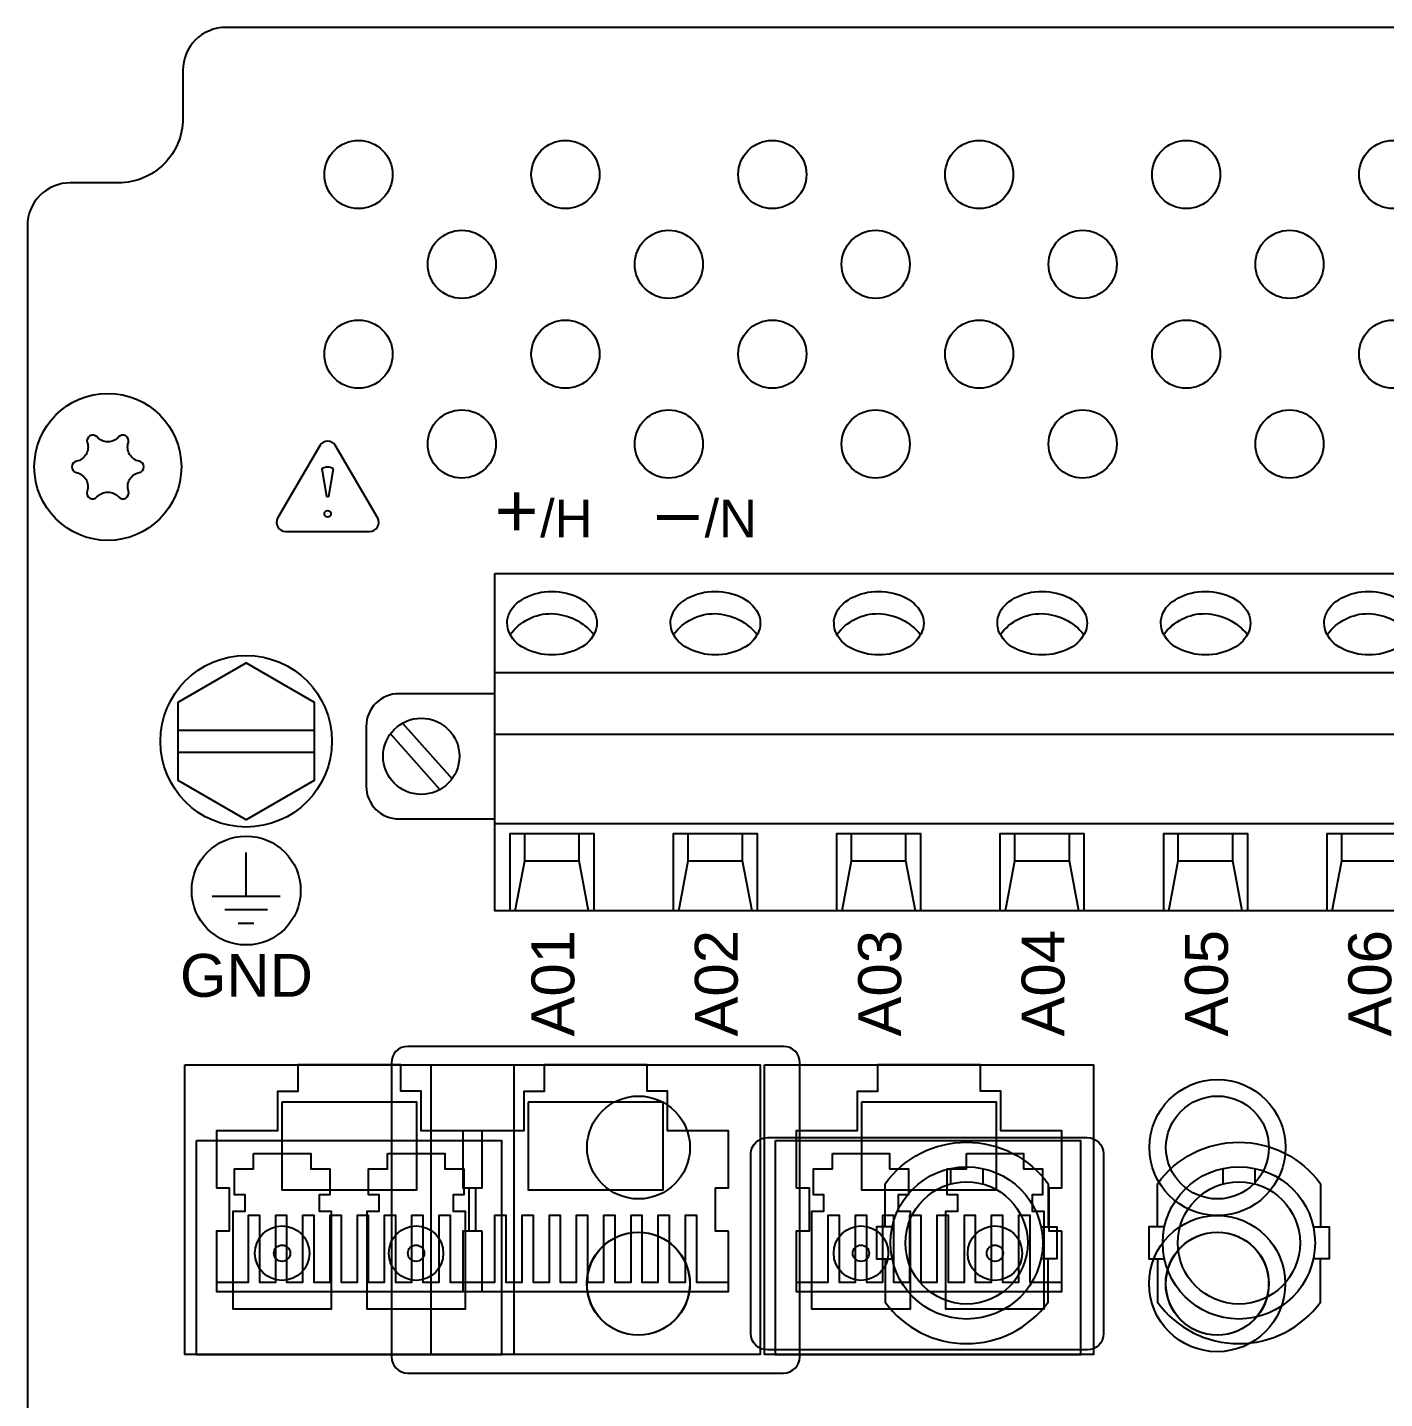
# Model space of a CAD drawing. Extents: x 0.3 to 23.7, y 0.2 to 17.8.
# Drawn here: x 17.606 to 20.098, y 6.334 to 8.852 of the extents above; entities that cross this region are included whole.
import ezdxf
from ezdxf.enums import TextEntityAlignment as Align

# ---------------------------------------------------------------- set-up
doc = ezdxf.new("R2010")
doc.units = 0
doc.header["$MEASUREMENT"] = 0
for name, color, linetype in [('1_01__0-__NONE__EIA-232', 7, 'CONTINUOUS'), ('1_02__1-__NONE__EIA-485', 7, 'CONTINUOUS'), ('1_03__2-___1__10-100BASE-T', 7, 'CONTINUOUS'), ('1_04__3-___1__10-100BASE-T', 7, 'CONTINUOUS'), ('1_05__4-___1__100BASE-FX_M', 7, 'CONTINUOUS'), ('1_06__6-___2__10-100BASE-T', 7, 'CONTINUOUS'), ('1_07__8-___2__100BASE-FX_M', 7, 'CONTINUOUS'), ('5_00_____DWG', 7, 'CONTINUOUS')]:
    doc.layers.add(name, color=color, linetype=linetype)
doc.styles.add('ARIAL', font='arial.ttf')

msp = doc.modelspace()

# ---------------------------------------------------------------- linework, layer by layer
at = {"layer": '1_01__0-__NONE__EIA-232'}
msp.add_lwpolyline([(18.6496, 6.381), (18.9945, 6.381, 0.41421), (19.0246, 6.411), (19.0246, 6.681), (19.0246, 6.951, 0.41421), (18.9945, 6.981), (18.6496, 6.981), (18.3047, 6.981, 0.41421), (18.2746, 6.951), (18.2746, 6.681), (18.2746, 6.411, 0.41421), (18.3047, 6.381)], format="xyb", close=True, dxfattribs=at)
msp.add_lwpolyline([(18.6496, 6.381), (18.9945, 6.381, 0.41421), (19.0246, 6.411), (19.0246, 6.681), (19.0246, 6.951, 0.41421), (18.9945, 6.981), (18.6496, 6.981), (18.3047, 6.981, 0.41421), (18.2746, 6.951), (18.2746, 6.681), (18.2746, 6.411, 0.41421), (18.3047, 6.381)], format="xyb", close=True, dxfattribs=at)
for points in [[(19.1811, 6.6495), (19.1811, 6.7288, -0.509168), (19.4803, 6.7288), (19.4803, 6.6495)], [(19.1811, 6.6495), (19.1811, 6.7288, -0.509168), (19.4803, 6.7288), (19.4803, 6.6495)], [(19.6811, 6.6495), (19.6811, 6.7288, -0.509168), (19.9803, 6.7288), (19.9803, 6.6495)], [(19.6811, 6.6495), (19.6811, 6.7288, -0.509168), (19.9803, 6.7288), (19.9803, 6.6495)], [(19.1811, 6.5905), (19.1811, 6.5112, 0.509168), (19.4803, 6.5112), (19.4803, 6.5905)], [(19.1811, 6.5905), (19.1811, 6.5112, 0.509168), (19.4803, 6.5112), (19.4803, 6.5905)], [(19.6811, 6.5905), (19.6811, 6.5112, 0.509168), (19.9803, 6.5112), (19.9803, 6.5905)], [(19.6811, 6.5905), (19.6811, 6.5112, 0.509168), (19.9803, 6.5112), (19.9803, 6.5905)]]:
    msp.add_lwpolyline(points, format="xyb", dxfattribs=at)
for points in [[(19.3012, 6.7566), (19.3012, 6.7282)], [(19.3012, 6.7566), (19.3012, 6.7282)], [(19.3602, 6.7566), (19.3602, 6.7282)], [(19.3602, 6.7566), (19.3602, 6.7282)], [(19.8012, 6.7566), (19.8012, 6.7283)], [(19.8012, 6.7566), (19.8012, 6.7283)], [(19.8602, 6.7566), (19.8602, 6.7283)], [(19.8602, 6.7566), (19.8602, 6.7283)], [(19.194, 6.6495), (19.1654, 6.6495), (19.1654, 6.5905), (19.1941, 6.5905)], [(19.194, 6.6495), (19.1654, 6.6495), (19.1654, 6.5905), (19.1941, 6.5905)], [(19.4673, 6.6495), (19.4961, 6.6495), (19.4961, 6.5905), (19.4674, 6.5905)], [(19.4673, 6.6495), (19.4961, 6.6495), (19.4961, 6.5905), (19.4674, 6.5905)], [(19.694, 6.6495), (19.6654, 6.6495), (19.6654, 6.5905), (19.6941, 6.5905)], [(19.694, 6.6495), (19.6654, 6.6495), (19.6654, 6.5905), (19.6941, 6.5905)], [(19.9673, 6.6495), (19.9961, 6.6495), (19.9961, 6.5905), (19.9674, 6.5905)], [(19.9673, 6.6495), (19.9961, 6.6495), (19.9961, 6.5905), (19.9674, 6.5905)]]:
    msp.add_lwpolyline(points, dxfattribs=at)
for centre, radius in [((19.3307, 6.62), 0.1398), ((19.3307, 6.62), 0.1398), ((19.8307, 6.62), 0.1398), ((19.8307, 6.62), 0.1398), ((19.3307, 6.62), 0.1122), ((19.3307, 6.62), 0.1122), ((19.8307, 6.62), 0.1122), ((19.8307, 6.62), 0.1122)]:
    msp.add_circle(centre, radius, dxfattribs=at)
at = {"layer": '1_02__1-__NONE__EIA-485'}
msp.add_lwpolyline([(18.6496, 6.381), (18.9945, 6.381, 0.41421), (19.0246, 6.411), (19.0246, 6.681), (19.0246, 6.951, 0.41421), (18.9945, 6.981), (18.6496, 6.981), (18.3047, 6.981, 0.41421), (18.2746, 6.951), (18.2746, 6.681), (18.2746, 6.411, 0.41421), (18.3047, 6.381)], format="xyb", close=True, dxfattribs=at)
msp.add_lwpolyline([(18.6496, 6.381), (18.9945, 6.381, 0.41421), (19.0246, 6.411), (19.0246, 6.681), (19.0246, 6.951, 0.41421), (18.9945, 6.981), (18.6496, 6.981), (18.3047, 6.981, 0.41421), (18.2746, 6.951), (18.2746, 6.681), (18.2746, 6.411, 0.41421), (18.3047, 6.381)], format="xyb", close=True, dxfattribs=at)
for points in [[(19.1811, 6.6495), (19.1811, 6.7288, -0.509168), (19.4803, 6.7288), (19.4803, 6.6495)], [(19.1811, 6.6495), (19.1811, 6.7288, -0.509168), (19.4803, 6.7288), (19.4803, 6.6495)], [(19.6811, 6.6495), (19.6811, 6.7288, -0.509168), (19.9803, 6.7288), (19.9803, 6.6495)], [(19.6811, 6.6495), (19.6811, 6.7288, -0.509168), (19.9803, 6.7288), (19.9803, 6.6495)], [(19.1811, 6.5905), (19.1811, 6.5112, 0.509168), (19.4803, 6.5112), (19.4803, 6.5905)], [(19.1811, 6.5905), (19.1811, 6.5112, 0.509168), (19.4803, 6.5112), (19.4803, 6.5905)], [(19.6811, 6.5905), (19.6811, 6.5112, 0.509168), (19.9803, 6.5112), (19.9803, 6.5905)], [(19.6811, 6.5905), (19.6811, 6.5112, 0.509168), (19.9803, 6.5112), (19.9803, 6.5905)]]:
    msp.add_lwpolyline(points, format="xyb", dxfattribs=at)
for points in [[(19.3012, 6.7566), (19.3012, 6.7282)], [(19.3012, 6.7566), (19.3012, 6.7282)], [(19.3602, 6.7566), (19.3602, 6.7282)], [(19.3602, 6.7566), (19.3602, 6.7282)], [(19.8012, 6.7566), (19.8012, 6.7283)], [(19.8012, 6.7566), (19.8012, 6.7283)], [(19.8602, 6.7566), (19.8602, 6.7283)], [(19.8602, 6.7566), (19.8602, 6.7283)], [(19.194, 6.6495), (19.1654, 6.6495), (19.1654, 6.5905), (19.1941, 6.5905)], [(19.194, 6.6495), (19.1654, 6.6495), (19.1654, 6.5905), (19.1941, 6.5905)], [(19.4673, 6.6495), (19.4961, 6.6495), (19.4961, 6.5905), (19.4674, 6.5905)], [(19.4673, 6.6495), (19.4961, 6.6495), (19.4961, 6.5905), (19.4674, 6.5905)], [(19.694, 6.6495), (19.6654, 6.6495), (19.6654, 6.5905), (19.6941, 6.5905)], [(19.694, 6.6495), (19.6654, 6.6495), (19.6654, 6.5905), (19.6941, 6.5905)], [(19.9673, 6.6495), (19.9961, 6.6495), (19.9961, 6.5905), (19.9674, 6.5905)], [(19.9673, 6.6495), (19.9961, 6.6495), (19.9961, 6.5905), (19.9674, 6.5905)]]:
    msp.add_lwpolyline(points, dxfattribs=at)
for centre, radius in [((19.3307, 6.62), 0.1398), ((19.3307, 6.62), 0.1398), ((19.8307, 6.62), 0.1398), ((19.8307, 6.62), 0.1398), ((19.3307, 6.62), 0.1122), ((19.3307, 6.62), 0.1122), ((19.8307, 6.62), 0.1122), ((19.8307, 6.62), 0.1122)]:
    msp.add_circle(centre, radius, dxfattribs=at)
at = {"layer": '1_03__2-___1__10-100BASE-T'}
for points in [[(18.3475, 6.9473), (18.9517, 6.9473), (18.9517, 6.4148), (18.3475, 6.4148)], [(18.3475, 6.9473), (18.9517, 6.9473), (18.9517, 6.4148), (18.3475, 6.4148)], [(18.8936, 6.6413), (18.8699, 6.6413), (18.8699, 6.7213), (18.8936, 6.7213), (18.8936, 6.8258), (18.7816, 6.8258), (18.7816, 6.8988), (18.7441, 6.8988), (18.7441, 6.9473), (18.5551, 6.9473), (18.5551, 6.8978), (18.5176, 6.8978), (18.5176, 6.8258), (18.4056, 6.8258), (18.4056, 6.7213), (18.4293, 6.7213), (18.4293, 6.6413), (18.4056, 6.6413), (18.4056, 6.5308), (18.8936, 6.5308)], [(18.8936, 6.6413), (18.8699, 6.6413), (18.8699, 6.7213), (18.8936, 6.7213), (18.8936, 6.8258), (18.7816, 6.8258), (18.7816, 6.8988), (18.7441, 6.8988), (18.7441, 6.9473), (18.5551, 6.9473), (18.5551, 6.8978), (18.5176, 6.8978), (18.5176, 6.8258), (18.4056, 6.8258), (18.4056, 6.7213), (18.4293, 6.7213), (18.4293, 6.6413), (18.4056, 6.6413), (18.4056, 6.5308), (18.8936, 6.5308)], [(18.5256, 6.8788), (18.5256, 6.7178), (18.7736, 6.7178), (18.7736, 6.8788)], [(18.5256, 6.8788), (18.5256, 6.7178), (18.7736, 6.7178), (18.7736, 6.8788)]]:
    msp.add_lwpolyline(points, close=True, dxfattribs=at)
for points in [[(19.1811, 6.6495), (19.1811, 6.7288, -0.509168), (19.4803, 6.7288), (19.4803, 6.6495)], [(19.1811, 6.6495), (19.1811, 6.7288, -0.509168), (19.4803, 6.7288), (19.4803, 6.6495)], [(19.6811, 6.6495), (19.6811, 6.7288, -0.509168), (19.9803, 6.7288), (19.9803, 6.6495)], [(19.6811, 6.6495), (19.6811, 6.7288, -0.509168), (19.9803, 6.7288), (19.9803, 6.6495)], [(19.1811, 6.5905), (19.1811, 6.5112, 0.509168), (19.4803, 6.5112), (19.4803, 6.5905)], [(19.1811, 6.5905), (19.1811, 6.5112, 0.509168), (19.4803, 6.5112), (19.4803, 6.5905)], [(19.6811, 6.5905), (19.6811, 6.5112, 0.509168), (19.9803, 6.5112), (19.9803, 6.5905)], [(19.6811, 6.5905), (19.6811, 6.5112, 0.509168), (19.9803, 6.5112), (19.9803, 6.5905)]]:
    msp.add_lwpolyline(points, format="xyb", dxfattribs=at)
for points in [[(19.3012, 6.7566), (19.3012, 6.7282)], [(19.3012, 6.7566), (19.3012, 6.7282)], [(19.3602, 6.7566), (19.3602, 6.7282)], [(19.3602, 6.7566), (19.3602, 6.7282)], [(19.8012, 6.7566), (19.8012, 6.7283)], [(19.8012, 6.7566), (19.8012, 6.7283)], [(19.8602, 6.7566), (19.8602, 6.7283)], [(19.8602, 6.7566), (19.8602, 6.7283)], [(18.4056, 6.5478), (18.4646, 6.5478), (18.4646, 6.6708), (18.4846, 6.6708), (18.4846, 6.5478), (18.5146, 6.5478), (18.5146, 6.6708), (18.5346, 6.6708), (18.5346, 6.5478), (18.5646, 6.5478), (18.5646, 6.6708), (18.5846, 6.6708), (18.5846, 6.5478), (18.6146, 6.5478), (18.6146, 6.6708), (18.6346, 6.6708), (18.6346, 6.5478), (18.6646, 6.5478), (18.6646, 6.6708), (18.6846, 6.6708), (18.6846, 6.5478), (18.7146, 6.5478), (18.7146, 6.6708), (18.7346, 6.6708), (18.7346, 6.5478), (18.7646, 6.5478), (18.7646, 6.6708), (18.7846, 6.6708), (18.7846, 6.5478), (18.8146, 6.5478), (18.8146, 6.6708), (18.8346, 6.6708), (18.8346, 6.5478), (18.8936, 6.5478)], [(18.4056, 6.5478), (18.4646, 6.5478), (18.4646, 6.6708), (18.4846, 6.6708), (18.4846, 6.5478), (18.5146, 6.5478), (18.5146, 6.6708), (18.5346, 6.6708), (18.5346, 6.5478), (18.5646, 6.5478), (18.5646, 6.6708), (18.5846, 6.6708), (18.5846, 6.5478), (18.6146, 6.5478), (18.6146, 6.6708), (18.6346, 6.6708), (18.6346, 6.5478), (18.6646, 6.5478), (18.6646, 6.6708), (18.6846, 6.6708), (18.6846, 6.5478), (18.7146, 6.5478), (18.7146, 6.6708), (18.7346, 6.6708), (18.7346, 6.5478), (18.7646, 6.5478), (18.7646, 6.6708), (18.7846, 6.6708), (18.7846, 6.5478), (18.8146, 6.5478), (18.8146, 6.6708), (18.8346, 6.6708), (18.8346, 6.5478), (18.8936, 6.5478)], [(19.194, 6.6495), (19.1654, 6.6495), (19.1654, 6.5905), (19.1941, 6.5905)], [(19.194, 6.6495), (19.1654, 6.6495), (19.1654, 6.5905), (19.1941, 6.5905)], [(19.4673, 6.6495), (19.4961, 6.6495), (19.4961, 6.5905), (19.4674, 6.5905)], [(19.4673, 6.6495), (19.4961, 6.6495), (19.4961, 6.5905), (19.4674, 6.5905)], [(19.694, 6.6495), (19.6654, 6.6495), (19.6654, 6.5905), (19.6941, 6.5905)], [(19.694, 6.6495), (19.6654, 6.6495), (19.6654, 6.5905), (19.6941, 6.5905)], [(19.9673, 6.6495), (19.9961, 6.6495), (19.9961, 6.5905), (19.9674, 6.5905)], [(19.9673, 6.6495), (19.9961, 6.6495), (19.9961, 6.5905), (19.9674, 6.5905)]]:
    msp.add_lwpolyline(points, dxfattribs=at)
for centre, radius in [((19.3307, 6.62), 0.1398), ((19.3307, 6.62), 0.1398), ((19.8307, 6.62), 0.1398), ((19.8307, 6.62), 0.1398), ((19.3307, 6.62), 0.1122), ((19.3307, 6.62), 0.1122), ((19.8307, 6.62), 0.1122), ((19.8307, 6.62), 0.1122)]:
    msp.add_circle(centre, radius, dxfattribs=at)
at = {"layer": '1_04__3-___1__10-100BASE-T'}
for points in [[(18.3475, 6.9473), (18.9517, 6.9473), (18.9517, 6.4148), (18.3475, 6.4148)], [(18.3475, 6.9473), (18.9517, 6.9473), (18.9517, 6.4148), (18.3475, 6.4148)], [(18.8936, 6.6413), (18.8699, 6.6413), (18.8699, 6.7213), (18.8936, 6.7213), (18.8936, 6.8258), (18.7816, 6.8258), (18.7816, 6.8988), (18.7441, 6.8988), (18.7441, 6.9473), (18.5551, 6.9473), (18.5551, 6.8978), (18.5176, 6.8978), (18.5176, 6.8258), (18.4056, 6.8258), (18.4056, 6.7213), (18.4293, 6.7213), (18.4293, 6.6413), (18.4056, 6.6413), (18.4056, 6.5308), (18.8936, 6.5308)], [(18.8936, 6.6413), (18.8699, 6.6413), (18.8699, 6.7213), (18.8936, 6.7213), (18.8936, 6.8258), (18.7816, 6.8258), (18.7816, 6.8988), (18.7441, 6.8988), (18.7441, 6.9473), (18.5551, 6.9473), (18.5551, 6.8978), (18.5176, 6.8978), (18.5176, 6.8258), (18.4056, 6.8258), (18.4056, 6.7213), (18.4293, 6.7213), (18.4293, 6.6413), (18.4056, 6.6413), (18.4056, 6.5308), (18.8936, 6.5308)], [(18.5256, 6.8788), (18.5256, 6.7178), (18.7736, 6.7178), (18.7736, 6.8788)], [(18.5256, 6.8788), (18.5256, 6.7178), (18.7736, 6.7178), (18.7736, 6.8788)]]:
    msp.add_lwpolyline(points, close=True, dxfattribs=at)
for points in [[(19.1811, 6.6495), (19.1811, 6.7288, -0.509168), (19.4803, 6.7288), (19.4803, 6.6495)], [(19.1811, 6.6495), (19.1811, 6.7288, -0.509168), (19.4803, 6.7288), (19.4803, 6.6495)], [(19.6811, 6.6495), (19.6811, 6.7288, -0.509168), (19.9803, 6.7288), (19.9803, 6.6495)], [(19.6811, 6.6495), (19.6811, 6.7288, -0.509168), (19.9803, 6.7288), (19.9803, 6.6495)], [(19.1811, 6.5905), (19.1811, 6.5112, 0.509168), (19.4803, 6.5112), (19.4803, 6.5905)], [(19.1811, 6.5905), (19.1811, 6.5112, 0.509168), (19.4803, 6.5112), (19.4803, 6.5905)], [(19.6811, 6.5905), (19.6811, 6.5112, 0.509168), (19.9803, 6.5112), (19.9803, 6.5905)], [(19.6811, 6.5905), (19.6811, 6.5112, 0.509168), (19.9803, 6.5112), (19.9803, 6.5905)]]:
    msp.add_lwpolyline(points, format="xyb", dxfattribs=at)
for points in [[(19.3012, 6.7566), (19.3012, 6.7282)], [(19.3012, 6.7566), (19.3012, 6.7282)], [(19.3602, 6.7566), (19.3602, 6.7282)], [(19.3602, 6.7566), (19.3602, 6.7282)], [(19.8012, 6.7566), (19.8012, 6.7283)], [(19.8012, 6.7566), (19.8012, 6.7283)], [(19.8602, 6.7566), (19.8602, 6.7283)], [(19.8602, 6.7566), (19.8602, 6.7283)], [(18.4056, 6.5478), (18.4646, 6.5478), (18.4646, 6.6708), (18.4846, 6.6708), (18.4846, 6.5478), (18.5146, 6.5478), (18.5146, 6.6708), (18.5346, 6.6708), (18.5346, 6.5478), (18.5646, 6.5478), (18.5646, 6.6708), (18.5846, 6.6708), (18.5846, 6.5478), (18.6146, 6.5478), (18.6146, 6.6708), (18.6346, 6.6708), (18.6346, 6.5478), (18.6646, 6.5478), (18.6646, 6.6708), (18.6846, 6.6708), (18.6846, 6.5478), (18.7146, 6.5478), (18.7146, 6.6708), (18.7346, 6.6708), (18.7346, 6.5478), (18.7646, 6.5478), (18.7646, 6.6708), (18.7846, 6.6708), (18.7846, 6.5478), (18.8146, 6.5478), (18.8146, 6.6708), (18.8346, 6.6708), (18.8346, 6.5478), (18.8936, 6.5478)], [(18.4056, 6.5478), (18.4646, 6.5478), (18.4646, 6.6708), (18.4846, 6.6708), (18.4846, 6.5478), (18.5146, 6.5478), (18.5146, 6.6708), (18.5346, 6.6708), (18.5346, 6.5478), (18.5646, 6.5478), (18.5646, 6.6708), (18.5846, 6.6708), (18.5846, 6.5478), (18.6146, 6.5478), (18.6146, 6.6708), (18.6346, 6.6708), (18.6346, 6.5478), (18.6646, 6.5478), (18.6646, 6.6708), (18.6846, 6.6708), (18.6846, 6.5478), (18.7146, 6.5478), (18.7146, 6.6708), (18.7346, 6.6708), (18.7346, 6.5478), (18.7646, 6.5478), (18.7646, 6.6708), (18.7846, 6.6708), (18.7846, 6.5478), (18.8146, 6.5478), (18.8146, 6.6708), (18.8346, 6.6708), (18.8346, 6.5478), (18.8936, 6.5478)], [(19.194, 6.6495), (19.1654, 6.6495), (19.1654, 6.5905), (19.1941, 6.5905)], [(19.194, 6.6495), (19.1654, 6.6495), (19.1654, 6.5905), (19.1941, 6.5905)], [(19.4673, 6.6495), (19.4961, 6.6495), (19.4961, 6.5905), (19.4674, 6.5905)], [(19.4673, 6.6495), (19.4961, 6.6495), (19.4961, 6.5905), (19.4674, 6.5905)], [(19.694, 6.6495), (19.6654, 6.6495), (19.6654, 6.5905), (19.6941, 6.5905)], [(19.694, 6.6495), (19.6654, 6.6495), (19.6654, 6.5905), (19.6941, 6.5905)], [(19.9673, 6.6495), (19.9961, 6.6495), (19.9961, 6.5905), (19.9674, 6.5905)], [(19.9673, 6.6495), (19.9961, 6.6495), (19.9961, 6.5905), (19.9674, 6.5905)]]:
    msp.add_lwpolyline(points, dxfattribs=at)
for centre, radius in [((19.3307, 6.62), 0.1398), ((19.3307, 6.62), 0.1398), ((19.8307, 6.62), 0.1398), ((19.8307, 6.62), 0.1398), ((19.3307, 6.62), 0.1122), ((19.3307, 6.62), 0.1122), ((19.8307, 6.62), 0.1122), ((19.8307, 6.62), 0.1122)]:
    msp.add_circle(centre, radius, dxfattribs=at)
at = {"layer": '1_05__4-___1__100BASE-FX_M'}
for points in [[(17.9168, 6.8081), (18.4769, 6.8081), (18.4769, 6.4144), (17.9168, 6.4144)], [(17.9168, 6.8081), (18.4769, 6.8081), (18.4769, 6.4144), (17.9168, 6.4144)], [(18.0214, 6.7841), (18.1264, 6.7841), (18.1264, 6.7561), (18.1614, 6.7561), (18.1614, 6.7081), (18.1419, 6.7081), (18.1419, 6.6781), (18.1639, 6.6781), (18.1639, 6.4981), (17.9839, 6.4981), (17.9839, 6.6781), (18.0059, 6.6781), (18.0059, 6.7081), (17.9864, 6.7081), (17.9864, 6.7561), (18.0214, 6.7561)], [(18.0214, 6.7841), (18.1264, 6.7841), (18.1264, 6.7561), (18.1614, 6.7561), (18.1614, 6.7081), (18.1419, 6.7081), (18.1419, 6.6781), (18.1639, 6.6781), (18.1639, 6.4981), (17.9839, 6.4981), (17.9839, 6.6781), (18.0059, 6.6781), (18.0059, 6.7081), (17.9864, 6.7081), (17.9864, 6.7561), (18.0214, 6.7561)], [(18.2674, 6.7841), (18.3724, 6.7841), (18.3724, 6.7561), (18.4074, 6.7561), (18.4074, 6.7081), (18.3879, 6.7081), (18.3879, 6.6781), (18.4099, 6.6781), (18.4099, 6.4981), (18.2299, 6.4981), (18.2299, 6.6781), (18.2519, 6.6781), (18.2519, 6.7081), (18.2324, 6.7081), (18.2324, 6.7561), (18.2674, 6.7561)], [(18.2674, 6.7841), (18.3724, 6.7841), (18.3724, 6.7561), (18.4074, 6.7561), (18.4074, 6.7081), (18.3879, 6.7081), (18.3879, 6.6781), (18.4099, 6.6781), (18.4099, 6.4981), (18.2299, 6.4981), (18.2299, 6.6781), (18.2519, 6.6781), (18.2519, 6.7081), (18.2324, 6.7081), (18.2324, 6.7561), (18.2674, 6.7561)]]:
    msp.add_lwpolyline(points, close=True, dxfattribs=at)
msp.add_lwpolyline([(19.2585, 6.4234), (18.965, 6.4234, -0.413954), (18.9348, 6.4534), (18.9348, 6.6184), (18.9348, 6.7834, -0.413954), (18.965, 6.8134), (19.2585, 6.8134), (19.5521, 6.8134, -0.413954), (19.5822, 6.7834), (19.5822, 6.6184), (19.5822, 6.4534, -0.413954), (19.5521, 6.4234)], format="xyb", close=True, dxfattribs=at)
msp.add_lwpolyline([(19.2585, 6.4234), (18.965, 6.4234, -0.413954), (18.9348, 6.4534), (18.9348, 6.6184), (18.9348, 6.7834, -0.413954), (18.965, 6.8134), (19.2585, 6.8134), (19.5521, 6.8134, -0.413954), (19.5822, 6.7834), (19.5822, 6.6184), (19.5822, 6.4534, -0.413954), (19.5521, 6.4234)], format="xyb", close=True, dxfattribs=at)
for centre, radius in [((19.7913, 6.7952), 0.125), ((19.7913, 6.7952), 0.125), ((18.7283, 6.7952), 0.0945), ((18.7283, 6.7952), 0.0945), ((18.0739, 6.6011), 0.05), ((18.0739, 6.6011), 0.05), ((18.3199, 6.6011), 0.05), ((18.3199, 6.6011), 0.05), ((19.7908, 6.5452), 0.125), ((19.7908, 6.5452), 0.125), ((18.7278, 6.5452), 0.0945), ((18.7278, 6.5452), 0.0945), ((18.0739, 6.6011), 0.015), ((18.0739, 6.6011), 0.015), ((18.3199, 6.6011), 0.015), ((18.3199, 6.6011), 0.015)]:
    msp.add_circle(centre, radius, dxfattribs=at)
at = {"layer": '1_06__6-___2__10-100BASE-T'}
for points in [[(17.8951, 6.9473), (18.4993, 6.9473), (18.4993, 6.4148), (17.8951, 6.4148)], [(17.8951, 6.9473), (18.4993, 6.9473), (18.4993, 6.4148), (17.8951, 6.4148)], [(18.4412, 6.6413), (18.4175, 6.6413), (18.4175, 6.7213), (18.4412, 6.7213), (18.4412, 6.8258), (18.3292, 6.8258), (18.3292, 6.8988), (18.2917, 6.8988), (18.2917, 6.9473), (18.1027, 6.9473), (18.1027, 6.8978), (18.0652, 6.8978), (18.0652, 6.8258), (17.9532, 6.8258), (17.9532, 6.7213), (17.977, 6.7213), (17.977, 6.6413), (17.9532, 6.6413), (17.9532, 6.5308), (18.4412, 6.5308)], [(18.4412, 6.6413), (18.4175, 6.6413), (18.4175, 6.7213), (18.4412, 6.7213), (18.4412, 6.8258), (18.3292, 6.8258), (18.3292, 6.8988), (18.2917, 6.8988), (18.2917, 6.9473), (18.1027, 6.9473), (18.1027, 6.8978), (18.0652, 6.8978), (18.0652, 6.8258), (17.9532, 6.8258), (17.9532, 6.7213), (17.977, 6.7213), (17.977, 6.6413), (17.9532, 6.6413), (17.9532, 6.5308), (18.4412, 6.5308)], [(18.9596, 6.9473), (19.5638, 6.9473), (19.5638, 6.4148), (18.9596, 6.4148)], [(18.9596, 6.9473), (19.5638, 6.9473), (19.5638, 6.4148), (18.9596, 6.4148)], [(19.5057, 6.6413), (19.482, 6.6413), (19.482, 6.7213), (19.5057, 6.7213), (19.5057, 6.8258), (19.3937, 6.8258), (19.3937, 6.8988), (19.3562, 6.8988), (19.3562, 6.9473), (19.1672, 6.9473), (19.1672, 6.8978), (19.1297, 6.8978), (19.1297, 6.8258), (19.0177, 6.8258), (19.0177, 6.7213), (19.0414, 6.7213), (19.0414, 6.6413), (19.0177, 6.6413), (19.0177, 6.5308), (19.5057, 6.5308)], [(19.5057, 6.6413), (19.482, 6.6413), (19.482, 6.7213), (19.5057, 6.7213), (19.5057, 6.8258), (19.3937, 6.8258), (19.3937, 6.8988), (19.3562, 6.8988), (19.3562, 6.9473), (19.1672, 6.9473), (19.1672, 6.8978), (19.1297, 6.8978), (19.1297, 6.8258), (19.0177, 6.8258), (19.0177, 6.7213), (19.0414, 6.7213), (19.0414, 6.6413), (19.0177, 6.6413), (19.0177, 6.5308), (19.5057, 6.5308)], [(18.0732, 6.8788), (18.0732, 6.7178), (18.3212, 6.7178), (18.3212, 6.8788)], [(18.0732, 6.8788), (18.0732, 6.7178), (18.3212, 6.7178), (18.3212, 6.8788)], [(19.1377, 6.8788), (19.1377, 6.7178), (19.3857, 6.7178), (19.3857, 6.8788)], [(19.1377, 6.8788), (19.1377, 6.7178), (19.3857, 6.7178), (19.3857, 6.8788)]]:
    msp.add_lwpolyline(points, close=True, dxfattribs=at)
for points in [[(17.9532, 6.5478), (18.0122, 6.5478), (18.0122, 6.6708), (18.0322, 6.6708), (18.0322, 6.5478), (18.0622, 6.5478), (18.0622, 6.6708), (18.0822, 6.6708), (18.0822, 6.5478), (18.1122, 6.5478), (18.1122, 6.6708), (18.1322, 6.6708), (18.1322, 6.5478), (18.1622, 6.5478), (18.1622, 6.6708), (18.1822, 6.6708), (18.1822, 6.5478), (18.2122, 6.5478), (18.2122, 6.6708), (18.2322, 6.6708), (18.2322, 6.5478), (18.2622, 6.5478), (18.2622, 6.6708), (18.2822, 6.6708), (18.2822, 6.5478), (18.3122, 6.5478), (18.3122, 6.6708), (18.3322, 6.6708), (18.3322, 6.5478), (18.3622, 6.5478), (18.3622, 6.6708), (18.3822, 6.6708), (18.3822, 6.5478), (18.4412, 6.5478)], [(17.9532, 6.5478), (18.0122, 6.5478), (18.0122, 6.6708), (18.0322, 6.6708), (18.0322, 6.5478), (18.0622, 6.5478), (18.0622, 6.6708), (18.0822, 6.6708), (18.0822, 6.5478), (18.1122, 6.5478), (18.1122, 6.6708), (18.1322, 6.6708), (18.1322, 6.5478), (18.1622, 6.5478), (18.1622, 6.6708), (18.1822, 6.6708), (18.1822, 6.5478), (18.2122, 6.5478), (18.2122, 6.6708), (18.2322, 6.6708), (18.2322, 6.5478), (18.2622, 6.5478), (18.2622, 6.6708), (18.2822, 6.6708), (18.2822, 6.5478), (18.3122, 6.5478), (18.3122, 6.6708), (18.3322, 6.6708), (18.3322, 6.5478), (18.3622, 6.5478), (18.3622, 6.6708), (18.3822, 6.6708), (18.3822, 6.5478), (18.4412, 6.5478)], [(19.0177, 6.5478), (19.0767, 6.5478), (19.0767, 6.6708), (19.0967, 6.6708), (19.0967, 6.5478), (19.1267, 6.5478), (19.1267, 6.6708), (19.1467, 6.6708), (19.1467, 6.5478), (19.1767, 6.5478), (19.1767, 6.6708), (19.1967, 6.6708), (19.1967, 6.5478), (19.2267, 6.5478), (19.2267, 6.6708), (19.2467, 6.6708), (19.2467, 6.5478), (19.2767, 6.5478), (19.2767, 6.6708), (19.2967, 6.6708), (19.2967, 6.5478), (19.3267, 6.5478), (19.3267, 6.6708), (19.3467, 6.6708), (19.3467, 6.5478), (19.3767, 6.5478), (19.3767, 6.6708), (19.3967, 6.6708), (19.3967, 6.5478), (19.4267, 6.5478), (19.4267, 6.6708), (19.4467, 6.6708), (19.4467, 6.5478), (19.5057, 6.5478)], [(19.0177, 6.5478), (19.0767, 6.5478), (19.0767, 6.6708), (19.0967, 6.6708), (19.0967, 6.5478), (19.1267, 6.5478), (19.1267, 6.6708), (19.1467, 6.6708), (19.1467, 6.5478), (19.1767, 6.5478), (19.1767, 6.6708), (19.1967, 6.6708), (19.1967, 6.5478), (19.2267, 6.5478), (19.2267, 6.6708), (19.2467, 6.6708), (19.2467, 6.5478), (19.2767, 6.5478), (19.2767, 6.6708), (19.2967, 6.6708), (19.2967, 6.5478), (19.3267, 6.5478), (19.3267, 6.6708), (19.3467, 6.6708), (19.3467, 6.5478), (19.3767, 6.5478), (19.3767, 6.6708), (19.3967, 6.6708), (19.3967, 6.5478), (19.4267, 6.5478), (19.4267, 6.6708), (19.4467, 6.6708), (19.4467, 6.5478), (19.5057, 6.5478)]]:
    msp.add_lwpolyline(points, dxfattribs=at)
for centre in [(18.7283, 6.7952), (18.7283, 6.7952), (19.7913, 6.7952), (19.7913, 6.7952), (18.7283, 6.5452), (18.7283, 6.5452), (19.7913, 6.5452), (19.7913, 6.5452)]:
    msp.add_circle(centre, 0.0945, dxfattribs=at)
at = {"layer": '1_07__8-___2__100BASE-FX_M'}
for points in [[(17.9168, 6.8081), (18.4769, 6.8081), (18.4769, 6.4144), (17.9168, 6.4144)], [(17.9168, 6.8081), (18.4769, 6.8081), (18.4769, 6.4144), (17.9168, 6.4144)], [(18.9797, 6.8081), (19.5399, 6.8081), (19.5399, 6.4144), (18.9797, 6.4144)], [(18.9797, 6.8081), (19.5399, 6.8081), (19.5399, 6.4144), (18.9797, 6.4144)], [(18.0214, 6.7841), (18.1264, 6.7841), (18.1264, 6.7561), (18.1614, 6.7561), (18.1614, 6.7081), (18.1419, 6.7081), (18.1419, 6.6781), (18.1639, 6.6781), (18.1639, 6.4981), (17.9839, 6.4981), (17.9839, 6.6781), (18.0059, 6.6781), (18.0059, 6.7081), (17.9864, 6.7081), (17.9864, 6.7561), (18.0214, 6.7561)], [(18.0214, 6.7841), (18.1264, 6.7841), (18.1264, 6.7561), (18.1614, 6.7561), (18.1614, 6.7081), (18.1419, 6.7081), (18.1419, 6.6781), (18.1639, 6.6781), (18.1639, 6.4981), (17.9839, 6.4981), (17.9839, 6.6781), (18.0059, 6.6781), (18.0059, 6.7081), (17.9864, 6.7081), (17.9864, 6.7561), (18.0214, 6.7561)], [(18.2674, 6.7841), (18.3724, 6.7841), (18.3724, 6.7561), (18.4074, 6.7561), (18.4074, 6.7081), (18.3879, 6.7081), (18.3879, 6.6781), (18.4099, 6.6781), (18.4099, 6.4981), (18.2299, 6.4981), (18.2299, 6.6781), (18.2519, 6.6781), (18.2519, 6.7081), (18.2324, 6.7081), (18.2324, 6.7561), (18.2674, 6.7561)], [(18.2674, 6.7841), (18.3724, 6.7841), (18.3724, 6.7561), (18.4074, 6.7561), (18.4074, 6.7081), (18.3879, 6.7081), (18.3879, 6.6781), (18.4099, 6.6781), (18.4099, 6.4981), (18.2299, 6.4981), (18.2299, 6.6781), (18.2519, 6.6781), (18.2519, 6.7081), (18.2324, 6.7081), (18.2324, 6.7561), (18.2674, 6.7561)], [(19.0843, 6.7841), (19.1893, 6.7841), (19.1893, 6.7561), (19.2243, 6.7561), (19.2243, 6.7081), (19.2048, 6.7081), (19.2048, 6.6781), (19.2268, 6.6781), (19.2268, 6.4981), (19.0468, 6.4981), (19.0468, 6.6781), (19.0688, 6.6781), (19.0688, 6.7081), (19.0493, 6.7081), (19.0493, 6.7561), (19.0843, 6.7561)], [(19.0843, 6.7841), (19.1893, 6.7841), (19.1893, 6.7561), (19.2243, 6.7561), (19.2243, 6.7081), (19.2048, 6.7081), (19.2048, 6.6781), (19.2268, 6.6781), (19.2268, 6.4981), (19.0468, 6.4981), (19.0468, 6.6781), (19.0688, 6.6781), (19.0688, 6.7081), (19.0493, 6.7081), (19.0493, 6.7561), (19.0843, 6.7561)], [(19.3303, 6.7841), (19.4353, 6.7841), (19.4353, 6.7561), (19.4703, 6.7561), (19.4703, 6.7081), (19.4508, 6.7081), (19.4508, 6.6781), (19.4728, 6.6781), (19.4728, 6.4981), (19.2928, 6.4981), (19.2928, 6.6781), (19.3148, 6.6781), (19.3148, 6.7081), (19.2953, 6.7081), (19.2953, 6.7561), (19.3303, 6.7561)], [(19.3303, 6.7841), (19.4353, 6.7841), (19.4353, 6.7561), (19.4703, 6.7561), (19.4703, 6.7081), (19.4508, 6.7081), (19.4508, 6.6781), (19.4728, 6.6781), (19.4728, 6.4981), (19.2928, 6.4981), (19.2928, 6.6781), (19.3148, 6.6781), (19.3148, 6.7081), (19.2953, 6.7081), (19.2953, 6.7561), (19.3303, 6.7561)]]:
    msp.add_lwpolyline(points, close=True, dxfattribs=at)
for centre, radius in [((18.7283, 6.7952), 0.0945), ((18.7283, 6.7952), 0.0945), ((19.7913, 6.7952), 0.0945), ((19.7913, 6.7952), 0.0945), ((18.0739, 6.6011), 0.05), ((18.0739, 6.6011), 0.05), ((18.3199, 6.6011), 0.05), ((18.3199, 6.6011), 0.05), ((19.1368, 6.6011), 0.05), ((19.1368, 6.6011), 0.05), ((19.3828, 6.6011), 0.05), ((19.3828, 6.6011), 0.05), ((18.7278, 6.5452), 0.0945), ((18.7278, 6.5452), 0.0945), ((19.7908, 6.5452), 0.0945), ((19.7908, 6.5452), 0.0945), ((18.0739, 6.6011), 0.015), ((18.0739, 6.6011), 0.015), ((18.3199, 6.6011), 0.015), ((18.3199, 6.6011), 0.015), ((19.1368, 6.6011), 0.015), ((19.1368, 6.6011), 0.015), ((19.3828, 6.6011), 0.015), ((19.3828, 6.6011), 0.015)]:
    msp.add_circle(centre, radius, dxfattribs=at)
at = {"layer": '5_00_____DWG'}
for points in [[(17.9705, 1.5688), (22.6358, 1.5688, 0.414214), (22.7146, 1.6476), (22.7146, 1.7361, -0.414214), (22.8327, 1.8543), (22.9213, 1.8543, 0.414214), (23, 1.933), (23, 8.4881, 0.414214), (22.9213, 8.5669), (22.8327, 8.5669, -0.414214), (22.7146, 8.685), (22.7146, 8.7735, 0.414214), (22.6358, 8.8523), (17.9705, 8.8523, 0.414214), (17.8917, 8.7735), (17.8917, 8.685, -0.414214), (17.7736, 8.5669), (17.685, 8.5669, 0.414214), (17.6063, 8.4881), (17.6063, 1.933, 0.414214), (17.685, 1.8543), (17.7736, 1.8543, -0.414214), (17.8917, 1.7361), (17.8917, 1.6476, 0.414214)], [(17.7939, 8.022, -0.214133), (17.8115, 8.0348, 0.812603), (17.8115, 8.0555, -0.213359), (17.7939, 8.0682, -0.215316), (17.7916, 8.0898, 0.812603), (17.7737, 8.1002, -0.213211), (17.7539, 8.0913, -0.214133), (17.7341, 8.1002, 0.812603), (17.7162, 8.0898, -0.215316), (17.7139, 8.0682, -0.213359), (17.6963, 8.0555, 0.812603), (17.6963, 8.0348, -0.214133), (17.7139, 8.022, -0.213673), (17.7161, 8.0004, 0.812603), (17.734, 7.9901, -0.214133), (17.7539, 7.9989, -0.214133), (17.7738, 7.9901, 0.812603), (17.7917, 8.0004, -0.213673)], [(18.1438, 8.085), (18.0655, 7.9512, 0.555022), (18.0801, 7.9266), (18.2351, 7.9266, 0.555022), (18.2497, 7.9512), (18.1714, 8.085, 0.531445)], [(18.1681, 8.0415, 0.299493), (18.147, 8.0415), (18.1553, 7.9914), (18.1559, 7.9908), (18.1593, 7.9908), (18.1599, 7.9914), (18.1681, 8.0415)], [(18.4872, 7.763, -0.203751), (18.5087, 7.7977, -0.133265), (18.5558, 7.8157, -0.119641), (18.6087, 7.8095, -0.162293), (18.645, 7.7816, -0.234436), (18.6494, 7.7439, -0.182264), (18.6201, 7.7122, -0.124648), (18.5694, 7.6999, -0.124648), (18.5188, 7.7122, -0.184228), (18.4895, 7.7439, -0.072555)], [(18.7872, 7.763, -0.203751), (18.8087, 7.7977, -0.133265), (18.8558, 7.8157, -0.119641), (18.9087, 7.8095, -0.162293), (18.945, 7.7816, -0.234436), (18.9494, 7.7439, -0.182264), (18.9201, 7.7122, -0.124648), (18.8694, 7.6999, -0.124648), (18.8188, 7.7122, -0.184228), (18.7895, 7.7439, -0.072555)], [(19.0872, 7.763, -0.203751), (19.1087, 7.7977, -0.133265), (19.1558, 7.8157, -0.119641), (19.2087, 7.8095, -0.162293), (19.245, 7.7816, -0.234436), (19.2494, 7.7439, -0.182264), (19.2201, 7.7122, -0.124648), (19.1694, 7.6999, -0.124648), (19.1188, 7.7122, -0.184228), (19.0895, 7.7439, -0.072555)], [(19.3872, 7.763, -0.203751), (19.4087, 7.7977, -0.133265), (19.4558, 7.8157, -0.119641), (19.5087, 7.8095, -0.162293), (19.545, 7.7816, -0.234436), (19.5494, 7.7439, -0.182264), (19.5201, 7.7122, -0.124648), (19.4694, 7.6999, -0.124648), (19.4188, 7.7122, -0.184228), (19.3895, 7.7439, -0.072555)], [(19.6872, 7.763, -0.203751), (19.7087, 7.7977, -0.133265), (19.7558, 7.8157, -0.119641), (19.8087, 7.8095, -0.162293), (19.845, 7.7816, -0.234436), (19.8494, 7.7439, -0.182264), (19.8201, 7.7122, -0.124648), (19.7694, 7.6999, -0.124648), (19.7188, 7.7122, -0.184228), (19.6895, 7.7439, -0.072555)], [(19.9872, 7.763, -0.203751), (20.0087, 7.7977, -0.133265), (20.0558, 7.8157, -0.119641), (20.1087, 7.8095, -0.162293), (20.145, 7.7816, -0.234436), (20.1494, 7.7439, -0.182264), (20.1201, 7.7122, -0.124648), (20.0694, 7.6999, -0.124648), (20.0188, 7.7122, -0.184228), (19.9895, 7.7439, -0.072555)]]:
    msp.add_lwpolyline(points, format="xyb", close=True, dxfattribs=at)
for points in [[(18.4644, 7.8497), (20.1744, 7.8497), (20.1744, 7.2297), (18.4644, 7.2297)], [(17.8829, 7.6134), (18.0079, 7.6856), (18.1329, 7.6134), (18.1329, 7.4691), (18.0079, 7.3969), (17.8829, 7.4691)]]:
    msp.add_lwpolyline(points, close=True, dxfattribs=at)
for points in [[(18.4927, 7.7371, -0.246683), (18.5692, 7.7757, -0.217208), (18.6462, 7.7372)], [(18.7927, 7.7371, -0.246683), (18.8692, 7.7757, -0.217208), (18.9462, 7.7372)], [(19.0927, 7.7371, -0.246683), (19.1692, 7.7757, -0.217208), (19.2462, 7.7372)], [(19.3927, 7.7371, -0.246683), (19.4692, 7.7757, -0.217208), (19.5462, 7.7372)], [(19.6927, 7.7371, -0.246683), (19.7692, 7.7757, -0.217208), (19.8462, 7.7372)], [(19.9927, 7.7371, -0.246683), (20.0692, 7.7757, -0.217208), (20.1462, 7.7372)], [(18.4644, 7.6287), (18.2884, 7.6287, 0.414214), (18.2284, 7.5687), (18.2284, 7.4587, 0.414214), (18.2884, 7.3987), (18.4644, 7.3987)]]:
    msp.add_lwpolyline(points, format="xyb", dxfattribs=at)
for points in [[(20.1744, 7.6667), (18.4644, 7.6667)], [(18.1329, 7.5613), (17.8829, 7.5613)], [(18.3636, 7.4526), (18.2728, 7.5549)], [(18.2952, 7.5748), (18.386, 7.4725)], [(20.1744, 7.5537), (18.4644, 7.5537)], [(17.8829, 7.5213), (18.1329, 7.5213)], [(20.1744, 7.3897), (18.4644, 7.3897)], [(18.4926, 7.2297), (18.4926, 7.372), (18.6462, 7.372), (18.6462, 7.2297)], [(18.5021, 7.2297), (18.5194, 7.3216), (18.5194, 7.372)], [(18.6367, 7.2297), (18.6194, 7.3216), (18.6194, 7.372)], [(18.7926, 7.2297), (18.7926, 7.372), (18.9462, 7.372), (18.9462, 7.2297)], [(18.8021, 7.2297), (18.8194, 7.3216), (18.8194, 7.372)], [(18.9367, 7.2297), (18.9194, 7.3216), (18.9194, 7.372)], [(19.0926, 7.2297), (19.0926, 7.372), (19.2462, 7.372), (19.2462, 7.2297)], [(19.1021, 7.2297), (19.1194, 7.3216), (19.1194, 7.372)], [(19.2367, 7.2297), (19.2194, 7.3216), (19.2194, 7.372)], [(19.3926, 7.2297), (19.3926, 7.372), (19.5462, 7.372), (19.5462, 7.2297)], [(19.4021, 7.2297), (19.4194, 7.3216), (19.4194, 7.372)], [(19.5367, 7.2297), (19.5194, 7.3216), (19.5194, 7.372)], [(19.6926, 7.2297), (19.6926, 7.372), (19.8462, 7.372), (19.8462, 7.2297)], [(19.7021, 7.2297), (19.7194, 7.3216), (19.7194, 7.372)], [(19.8367, 7.2297), (19.8194, 7.3216), (19.8194, 7.372)], [(19.9926, 7.2297), (19.9926, 7.372), (20.1462, 7.372), (20.1462, 7.2297)], [(20.0021, 7.2297), (20.0194, 7.3216), (20.0194, 7.372)], [(18.0079, 7.2571), (18.0079, 7.3371)], [(18.5194, 7.3216), (18.6194, 7.3216)], [(18.8194, 7.3216), (18.9194, 7.3216)], [(19.1194, 7.3216), (19.2194, 7.3216)], [(19.4194, 7.3216), (19.5194, 7.3216)], [(19.7194, 7.3216), (19.8194, 7.3216)], [(20.0194, 7.3216), (20.1194, 7.3216)], [(17.9456, 7.2571), (18.0702, 7.2571)], [(17.9685, 7.2321), (18.0473, 7.2321)], [(17.9934, 7.2071), (18.0223, 7.2071)]]:
    msp.add_lwpolyline(points, dxfattribs=at)
for centre, radius in [((18.2142, 8.5822), 0.0626), ((18.5941, 8.5822), 0.0626), ((18.974, 8.5822), 0.0626), ((19.3539, 8.5822), 0.0626), ((19.7339, 8.5822), 0.0626), ((20.1138, 8.5822), 0.0626), ((18.4039, 8.4172), 0.0626), ((18.7839, 8.4172), 0.0626), ((19.1638, 8.4172), 0.0626), ((19.5437, 8.4172), 0.0626), ((19.9236, 8.4172), 0.0626), ((18.2142, 8.2523), 0.0626), ((18.5941, 8.2523), 0.0626), ((18.974, 8.2523), 0.0626), ((19.3539, 8.2523), 0.0626), ((19.7339, 8.2523), 0.0626), ((20.1138, 8.2523), 0.0626), ((17.7539, 8.0452), 0.135), ((18.4039, 8.0873), 0.0626), ((18.7839, 8.0873), 0.0626), ((19.1638, 8.0873), 0.0626), ((19.5437, 8.0873), 0.0626), ((19.9236, 8.0873), 0.0626), ((18.1576, 7.959), 0.00604), ((18.0079, 7.5413), 0.1575), ((18.3294, 7.5137), 0.07), ((18.0079, 7.2672), 0.1)]:
    msp.add_circle(centre, radius, dxfattribs=at)

# ---------------------------------------------------------------- texts
at = {"layer": '5_00_____DWG', "style": 'ARIAL'}
for s, height, p in [('+', 0.0983, (18.4643, 7.916)), ('/H', 0.06883, (18.5476, 7.916)), ('/N', 0.06883, (18.8495, 7.916)), ('–', 0.0983, (18.7624, 7.916))]:
    msp.add_text(s, height=height, dxfattribs=at).set_placement(p)
for s, p in [('A01', (18.6104, 6.9991)), ('A02', (18.9104, 6.9991)), ('A03', (19.2104, 6.9991)), ('A04', (19.5104, 6.9991)), ('A05', (19.8104, 6.9991)), ('A06', (20.1104, 6.9991))]:
    msp.add_text(s, height=0.07867, rotation=90, dxfattribs=at).set_placement(p)
msp.add_text('GND', height=0.07867, dxfattribs=at).set_placement((18.0084, 7.072), align=Align.CENTER)

doc.saveas('drawing.dxf')
